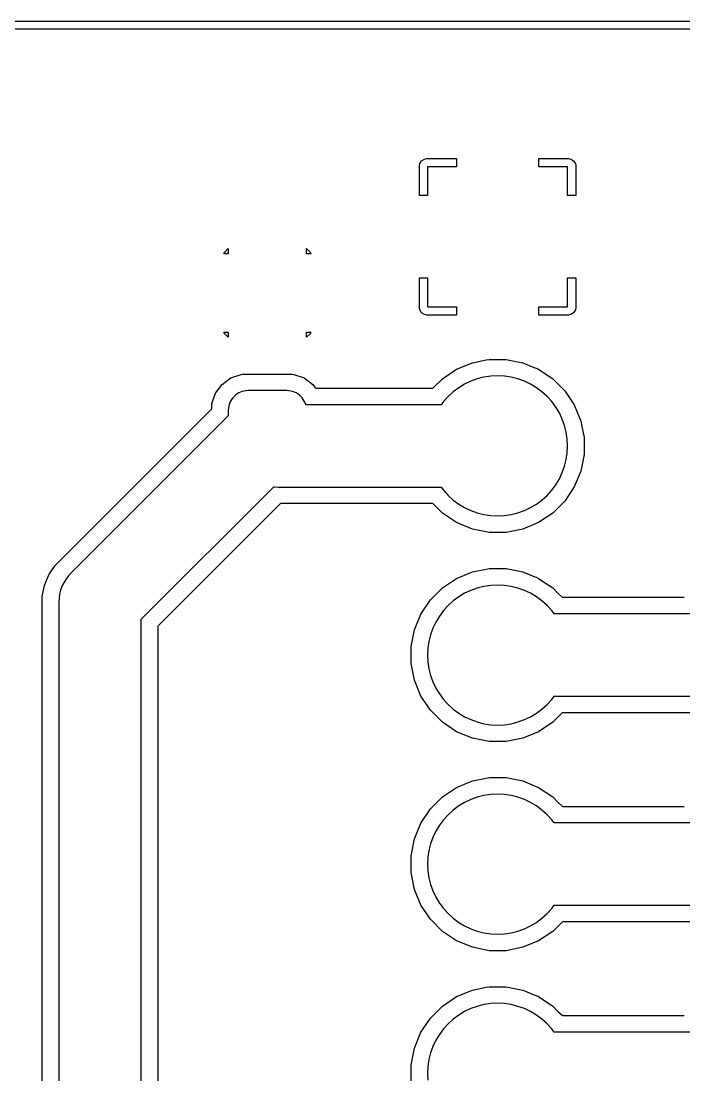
# Model space of a CAD drawing. Header units: metres. Extents: x 44.9 to 117.2, y -105.5 to -49.4.
# Drawn here: x 101.15 to 109.2, y -62.23 to -49.43 of the extents above; entities that cross this region are included whole.
import ezdxf

# ---------------------------------------------------------------- set-up
doc = ezdxf.new("R2010")
doc.units = ezdxf.units.M

msp = doc.modelspace()

# ---------------------------------------------------------------- linework, layer by layer
for points in [[(44.858, -105.51), (44.858, -49.43), (117.242, -49.43), (117.242, -105.51), (44.858, -105.51)], [(117.142, -105.398), (117.142, -49.542), (117.139, -49.533), (117.13, -49.53), (97.04, -49.53)], [(105.984, -51.19), (105.99, -51.161), (105.99, -51.161), (105.99, -51.161), (105.99, -51.161), (105.99, -51.161), (105.99, -51.161), (105.99, -51.161), (105.99, -51.161), (105.99, -51.161), (105.99, -51.161), (105.99, -51.161), (105.99, -51.161), (106.012, -51.128), (106.012, -51.128), (106.012, -51.128), (106.012, -51.128), (106.012, -51.128), (106.012, -51.128), (106.012, -51.128), (106.012, -51.128), (106.012, -51.128), (106.012, -51.128), (106.012, -51.128), (106.012, -51.128), (106.045, -51.106), (106.045, -51.106), (106.045, -51.106), (106.045, -51.106), (106.045, -51.106), (106.045, -51.106), (106.045, -51.106), (106.045, -51.106), (106.045, -51.106), (106.045, -51.106), (106.045, -51.106), (106.045, -51.106), (106.074, -51.1), (106.074, -51.1), (106.074, -51.1), (106.074, -51.1), (106.074, -51.1), (106.074, -51.1), (106.434, -51.1), (106.434, -51.1), (106.434, -51.1), (106.434, -51.1), (106.434, -51.1), (106.434, -51.1), (106.434, -51.1), (106.434, -51.1), (106.434, -51.1), (106.434, -51.1), (106.434, -51.1), (106.434, -51.1), (106.434, -51.1), (106.434, -51.1), (106.434, -51.1), (106.434, -51.1), (106.434, -51.1), (106.434, -51.1), (106.434, -51.1), (106.434, -51.1), (106.434, -51.1), (106.434, -51.1), (106.434, -51.1), (106.434, -51.1), (106.434, -51.1), (106.434, -51.1), (106.434, -51.1), (106.434, -51.1), (106.434, -51.1), (106.434, -51.1), (106.434, -51.1), (106.434, -51.1), (106.434, -51.1), (106.434, -51.1), (106.434, -51.1), (106.434, -51.1), (106.434, -51.2), (106.434, -51.2), (106.434, -51.2), (106.434, -51.2), (106.434, -51.2), (106.434, -51.2), (106.434, -51.2), (106.434, -51.2), (106.434, -51.2), (106.434, -51.2), (106.434, -51.2), (106.434, -51.2), (106.434, -51.2), (106.434, -51.2), (106.434, -51.2), (106.434, -51.2), (106.434, -51.2), (106.434, -51.2), (106.434, -51.2), (106.434, -51.2), (106.434, -51.2), (106.434, -51.2), (106.434, -51.2), (106.434, -51.2), (106.434, -51.2), (106.434, -51.2), (106.434, -51.2), (106.434, -51.2), (106.434, -51.2), (106.434, -51.2), (106.434, -51.2), (106.434, -51.2), (106.434, -51.2), (106.434, -51.2), (106.084, -51.2), (106.084, -51.55), (106.084, -51.55), (106.084, -51.55), (106.084, -51.55), (106.084, -51.55), (106.084, -51.55), (106.084, -51.55), (106.084, -51.55), (106.084, -51.55), (106.084, -51.55), (106.084, -51.55), (106.084, -51.55), (106.084, -51.55), (106.084, -51.55), (106.084, -51.55), (106.084, -51.55), (106.084, -51.55), (106.084, -51.55), (106.084, -51.55), (106.084, -51.55), (106.084, -51.55), (106.084, -51.55), (106.084, -51.55), (106.084, -51.55), (106.084, -51.55), (106.084, -51.55), (106.084, -51.55), (106.084, -51.55), (106.084, -51.55), (106.084, -51.55), (106.084, -51.55), (106.084, -51.55), (106.084, -51.55), (106.084, -51.55), (105.984, -51.55), (105.984, -51.55), (105.984, -51.55), (105.984, -51.55), (105.984, -51.55), (105.984, -51.55), (105.984, -51.55), (105.984, -51.55), (105.984, -51.55), (105.984, -51.55), (105.984, -51.55), (105.984, -51.55), (105.984, -51.55), (105.984, -51.55), (105.984, -51.55), (105.984, -51.55), (105.984, -51.55), (105.984, -51.55), (105.984, -51.55), (105.984, -51.55), (105.984, -51.55), (105.984, -51.55), (105.984, -51.55), (105.984, -51.55), (105.984, -51.55), (105.984, -51.55), (105.984, -51.55), (105.984, -51.55), (105.984, -51.55), (105.984, -51.55), (105.984, -51.55), (105.984, -51.55), (105.984, -51.55), (105.984, -51.55), (105.984, -51.55), (105.984, -51.55), (105.984, -51.19), (105.984, -51.19), (105.984, -51.19), (105.984, -51.19), (105.984, -51.19), (105.984, -51.19)], [(107.784, -51.2), (107.434, -51.2), (107.434, -51.2), (107.434, -51.2), (107.434, -51.2), (107.434, -51.2), (107.434, -51.2), (107.434, -51.2), (107.434, -51.2), (107.434, -51.2), (107.434, -51.2), (107.434, -51.2), (107.434, -51.2), (107.434, -51.2), (107.434, -51.2), (107.434, -51.2), (107.434, -51.2), (107.434, -51.2), (107.434, -51.2), (107.434, -51.2), (107.434, -51.2), (107.434, -51.2), (107.434, -51.2), (107.434, -51.2), (107.434, -51.2), (107.434, -51.2), (107.434, -51.2), (107.434, -51.2), (107.434, -51.2), (107.434, -51.2), (107.434, -51.2), (107.434, -51.2), (107.434, -51.2), (107.434, -51.2), (107.434, -51.2), (107.434, -51.1), (107.434, -51.1), (107.434, -51.1), (107.434, -51.1), (107.434, -51.1), (107.434, -51.1), (107.434, -51.1), (107.434, -51.1), (107.434, -51.1), (107.434, -51.1), (107.434, -51.1), (107.434, -51.1), (107.434, -51.1), (107.434, -51.1), (107.434, -51.1), (107.434, -51.1), (107.434, -51.1), (107.434, -51.1), (107.434, -51.1), (107.434, -51.1), (107.434, -51.1), (107.434, -51.1), (107.434, -51.1), (107.434, -51.1), (107.434, -51.1), (107.434, -51.1), (107.434, -51.1), (107.434, -51.1), (107.434, -51.1), (107.434, -51.1), (107.434, -51.1), (107.434, -51.1), (107.434, -51.1), (107.434, -51.1), (107.434, -51.1), (107.434, -51.1), (107.794, -51.1), (107.794, -51.1), (107.794, -51.1), (107.794, -51.1), (107.794, -51.1), (107.794, -51.1), (107.823, -51.106), (107.823, -51.106), (107.823, -51.106), (107.823, -51.106), (107.823, -51.106), (107.823, -51.106), (107.823, -51.106), (107.823, -51.106), (107.823, -51.106), (107.823, -51.106), (107.823, -51.106), (107.823, -51.106), (107.856, -51.128), (107.856, -51.128), (107.856, -51.128), (107.856, -51.128), (107.856, -51.128), (107.856, -51.128), (107.856, -51.128), (107.856, -51.128), (107.856, -51.128), (107.856, -51.128), (107.856, -51.128), (107.856, -51.128), (107.878, -51.161), (107.878, -51.161), (107.878, -51.161), (107.878, -51.161), (107.878, -51.161), (107.878, -51.161), (107.878, -51.161), (107.878, -51.161), (107.878, -51.161), (107.878, -51.161), (107.878, -51.161), (107.878, -51.161), (107.884, -51.19), (107.884, -51.19), (107.884, -51.19), (107.884, -51.19), (107.884, -51.19), (107.884, -51.19), (107.884, -51.55), (107.884, -51.55), (107.884, -51.55), (107.884, -51.55), (107.884, -51.55), (107.884, -51.55), (107.884, -51.55), (107.884, -51.55), (107.884, -51.55), (107.884, -51.55), (107.884, -51.55), (107.884, -51.55), (107.884, -51.55), (107.884, -51.55), (107.884, -51.55), (107.884, -51.55), (107.884, -51.55), (107.884, -51.55), (107.884, -51.55), (107.884, -51.55), (107.884, -51.55), (107.884, -51.55), (107.884, -51.55), (107.884, -51.55), (107.884, -51.55), (107.884, -51.55), (107.884, -51.55), (107.884, -51.55), (107.884, -51.55), (107.884, -51.55), (107.884, -51.55), (107.884, -51.55), (107.884, -51.55), (107.884, -51.55), (107.884, -51.55), (107.884, -51.55), (107.784, -51.55), (107.784, -51.55), (107.784, -51.55), (107.784, -51.55), (107.784, -51.55), (107.784, -51.55), (107.784, -51.55), (107.784, -51.55), (107.784, -51.55), (107.784, -51.55), (107.784, -51.55), (107.784, -51.55), (107.784, -51.55), (107.784, -51.55), (107.784, -51.55), (107.784, -51.55), (107.784, -51.55), (107.784, -51.55), (107.784, -51.55), (107.784, -51.55), (107.784, -51.55), (107.784, -51.55), (107.784, -51.55), (107.784, -51.55), (107.784, -51.55), (107.784, -51.55), (107.784, -51.55), (107.784, -51.55), (107.784, -51.55), (107.784, -51.55), (107.784, -51.55), (107.784, -51.55), (107.784, -51.55), (107.784, -51.55), (107.784, -51.2)], [(103.612, -52.257), (103.622, -52.235), (103.622, -52.235), (103.622, -52.235), (103.622, -52.235), (103.622, -52.235), (103.622, -52.235), (103.622, -52.235), (103.622, -52.235), (103.622, -52.235), (103.622, -52.235), (103.665, -52.192), (103.665, -52.192), (103.665, -52.192), (103.665, -52.192), (103.665, -52.192), (103.665, -52.192), (103.665, -52.192), (103.665, -52.192), (103.665, -52.192), (103.665, -52.192), (103.665, -52.192), (103.665, -52.192), (103.665, -52.192), (103.665, -52.192), (103.665, -52.192), (103.665, -52.192), (103.665, -52.192), (103.665, -52.192), (103.665, -52.192), (103.665, -52.192), (103.665, -52.192), (103.665, -52.192), (103.665, -52.192), (103.665, -52.192), (103.665, -52.192), (103.665, -52.192), (103.665, -52.192), (103.665, -52.192), (103.665, -52.192), (103.665, -52.192), (103.665, -52.192), (103.665, -52.192), (103.665, -52.192), (103.665, -52.192), (103.665, -52.192), (103.665, -52.192), (103.665, -52.192), (103.665, -52.192), (103.665, -52.192), (103.665, -52.192), (103.665, -52.192), (103.665, -52.192), (103.665, -52.192), (103.665, -52.192), (103.665, -52.192), (103.665, -52.192), (103.665, -52.192), (103.665, -52.192), (103.665, -52.192), (103.665, -52.192), (103.665, -52.257), (103.665, -52.257), (103.665, -52.257), (103.665, -52.257), (103.665, -52.257), (103.665, -52.257), (103.665, -52.257), (103.665, -52.257), (103.665, -52.257), (103.665, -52.257), (103.665, -52.257), (103.665, -52.257), (103.665, -52.257), (103.665, -52.257), (103.665, -52.257), (103.665, -52.257), (103.665, -52.257), (103.665, -52.257), (103.665, -52.257), (103.665, -52.257), (103.665, -52.257), (103.665, -52.257), (103.665, -52.257), (103.665, -52.257), (103.665, -52.257), (103.665, -52.257), (103.665, -52.257), (103.665, -52.257), (103.665, -52.257), (103.665, -52.257), (103.665, -52.257), (103.665, -52.257), (103.665, -52.257), (103.665, -52.257), (103.665, -52.257), (103.665, -52.257), (103.612, -52.257), (103.612, -52.257), (103.612, -52.257), (103.612, -52.257), (103.612, -52.257), (103.612, -52.257), (103.612, -52.257), (103.612, -52.257), (103.612, -52.257), (103.612, -52.257), (103.612, -52.257), (103.612, -52.257), (103.612, -52.257), (103.612, -52.257), (103.612, -52.257), (103.612, -52.257), (103.612, -52.257), (103.612, -52.257), (103.612, -52.257), (103.612, -52.257), (103.612, -52.257), (103.612, -52.257), (103.612, -52.257), (103.612, -52.257), (103.612, -52.257), (103.612, -52.257), (103.612, -52.257), (103.612, -52.257), (103.612, -52.257), (103.612, -52.257), (103.612, -52.257), (103.612, -52.257), (103.612, -52.257), (103.612, -52.257), (103.612, -52.257), (103.612, -52.257), (103.612, -52.257), (103.612, -52.257), (103.612, -52.257), (103.612, -52.257), (103.612, -52.257), (103.612, -52.257)], [(104.615, -52.257), (104.615, -52.192), (104.615, -52.192), (104.615, -52.192), (104.615, -52.192), (104.615, -52.192), (104.615, -52.192), (104.615, -52.192), (104.615, -52.192), (104.615, -52.192), (104.615, -52.192), (104.615, -52.192), (104.615, -52.192), (104.615, -52.192), (104.615, -52.192), (104.615, -52.192), (104.615, -52.192), (104.615, -52.192), (104.615, -52.192), (104.615, -52.192), (104.615, -52.192), (104.615, -52.192), (104.615, -52.192), (104.615, -52.192), (104.615, -52.192), (104.615, -52.192), (104.615, -52.192), (104.615, -52.192), (104.615, -52.192), (104.615, -52.192), (104.615, -52.192), (104.615, -52.192), (104.615, -52.192), (104.615, -52.192), (104.615, -52.192), (104.615, -52.192), (104.615, -52.192), (104.615, -52.192), (104.615, -52.192), (104.615, -52.192), (104.615, -52.192), (104.615, -52.192), (104.615, -52.192), (104.615, -52.192), (104.615, -52.192), (104.615, -52.192), (104.615, -52.192), (104.615, -52.192), (104.615, -52.192), (104.615, -52.192), (104.615, -52.192), (104.658, -52.235), (104.658, -52.235), (104.658, -52.235), (104.658, -52.235), (104.658, -52.235), (104.658, -52.235), (104.658, -52.235), (104.658, -52.235), (104.658, -52.235), (104.658, -52.235), (104.668, -52.257), (104.668, -52.257), (104.668, -52.257), (104.668, -52.257), (104.668, -52.257), (104.668, -52.257), (104.668, -52.257), (104.668, -52.257), (104.668, -52.257), (104.668, -52.257), (104.668, -52.257), (104.668, -52.257), (104.668, -52.257), (104.668, -52.257), (104.668, -52.257), (104.668, -52.257), (104.668, -52.257), (104.668, -52.257), (104.668, -52.257), (104.668, -52.257), (104.668, -52.257), (104.668, -52.257), (104.668, -52.257), (104.668, -52.257), (104.668, -52.257), (104.668, -52.257), (104.668, -52.257), (104.668, -52.257), (104.668, -52.257), (104.668, -52.257), (104.668, -52.257), (104.668, -52.257), (104.668, -52.257), (104.668, -52.257), (104.668, -52.257), (104.668, -52.257), (104.668, -52.257), (104.668, -52.257), (104.668, -52.257), (104.668, -52.257), (104.668, -52.257), (104.668, -52.257), (104.615, -52.257), (104.615, -52.257), (104.615, -52.257), (104.615, -52.257), (104.615, -52.257), (104.615, -52.257), (104.615, -52.257), (104.615, -52.257), (104.615, -52.257), (104.615, -52.257), (104.615, -52.257), (104.615, -52.257), (104.615, -52.257), (104.615, -52.257), (104.615, -52.257), (104.615, -52.257), (104.615, -52.257), (104.615, -52.257), (104.615, -52.257), (104.615, -52.257), (104.615, -52.257), (104.615, -52.257), (104.615, -52.257), (104.615, -52.257), (104.615, -52.257), (104.615, -52.257), (104.615, -52.257), (104.615, -52.257), (104.615, -52.257), (104.615, -52.257), (104.615, -52.257), (104.615, -52.257), (104.615, -52.257), (104.615, -52.257), (104.615, -52.257), (104.615, -52.257)], [(106.084, -52.9), (106.434, -52.9), (106.434, -52.9), (106.434, -52.9), (106.434, -52.9), (106.434, -52.9), (106.434, -52.9), (106.434, -52.9), (106.434, -52.9), (106.434, -52.9), (106.434, -52.9), (106.434, -52.9), (106.434, -52.9), (106.434, -52.9), (106.434, -52.9), (106.434, -52.9), (106.434, -52.9), (106.434, -52.9), (106.434, -52.9), (106.434, -52.9), (106.434, -52.9), (106.434, -52.9), (106.434, -52.9), (106.434, -52.9), (106.434, -52.9), (106.434, -52.9), (106.434, -52.9), (106.434, -52.9), (106.434, -52.9), (106.434, -52.9), (106.434, -52.9), (106.434, -52.9), (106.434, -52.9), (106.434, -52.9), (106.434, -52.9), (106.434, -53), (106.434, -53), (106.434, -53), (106.434, -53), (106.434, -53), (106.434, -53), (106.434, -53), (106.434, -53), (106.434, -53), (106.434, -53), (106.434, -53), (106.434, -53), (106.434, -53), (106.434, -53), (106.434, -53), (106.434, -53), (106.434, -53), (106.434, -53), (106.434, -53), (106.434, -53), (106.434, -53), (106.434, -53), (106.434, -53), (106.434, -53), (106.434, -53), (106.434, -53), (106.434, -53), (106.434, -53), (106.434, -53), (106.434, -53), (106.434, -53), (106.434, -53), (106.434, -53), (106.434, -53), (106.434, -53), (106.434, -53), (106.074, -53), (106.074, -53), (106.074, -53), (106.074, -53), (106.074, -53), (106.074, -53), (106.045, -52.994), (106.045, -52.994), (106.045, -52.994), (106.045, -52.994), (106.045, -52.994), (106.045, -52.994), (106.045, -52.994), (106.045, -52.994), (106.045, -52.994), (106.045, -52.994), (106.045, -52.994), (106.045, -52.994), (106.012, -52.972), (106.012, -52.972), (106.012, -52.972), (106.012, -52.972), (106.012, -52.972), (106.012, -52.972), (106.012, -52.972), (106.012, -52.972), (106.012, -52.972), (106.012, -52.972), (106.012, -52.972), (106.012, -52.972), (105.99, -52.939), (105.99, -52.939), (105.99, -52.939), (105.99, -52.939), (105.99, -52.939), (105.99, -52.939), (105.99, -52.939), (105.99, -52.939), (105.99, -52.939), (105.99, -52.939), (105.99, -52.939), (105.99, -52.939), (105.984, -52.91), (105.984, -52.91), (105.984, -52.91), (105.984, -52.91), (105.984, -52.91), (105.984, -52.91), (105.984, -52.55), (105.984, -52.55), (105.984, -52.55), (105.984, -52.55), (105.984, -52.55), (105.984, -52.55), (105.984, -52.55), (105.984, -52.55), (105.984, -52.55), (105.984, -52.55), (105.984, -52.55), (105.984, -52.55), (105.984, -52.55), (105.984, -52.55), (105.984, -52.55), (105.984, -52.55), (105.984, -52.55), (105.984, -52.55), (105.984, -52.55), (105.984, -52.55), (105.984, -52.55), (105.984, -52.55), (105.984, -52.55), (105.984, -52.55), (105.984, -52.55), (105.984, -52.55), (105.984, -52.55), (105.984, -52.55), (105.984, -52.55), (105.984, -52.55), (105.984, -52.55), (105.984, -52.55), (105.984, -52.55), (105.984, -52.55), (105.984, -52.55), (105.984, -52.55), (106.084, -52.55), (106.084, -52.55), (106.084, -52.55), (106.084, -52.55), (106.084, -52.55), (106.084, -52.55), (106.084, -52.55), (106.084, -52.55), (106.084, -52.55), (106.084, -52.55), (106.084, -52.55), (106.084, -52.55), (106.084, -52.55), (106.084, -52.55), (106.084, -52.55), (106.084, -52.55), (106.084, -52.55), (106.084, -52.55), (106.084, -52.55), (106.084, -52.55), (106.084, -52.55), (106.084, -52.55), (106.084, -52.55), (106.084, -52.55), (106.084, -52.55), (106.084, -52.55), (106.084, -52.55), (106.084, -52.55), (106.084, -52.55), (106.084, -52.55), (106.084, -52.55), (106.084, -52.55), (106.084, -52.55), (106.084, -52.55), (106.084, -52.9)], [(107.434, -52.9), (107.784, -52.9), (107.784, -52.55), (107.784, -52.55), (107.784, -52.55), (107.784, -52.55), (107.784, -52.55), (107.784, -52.55), (107.784, -52.55), (107.784, -52.55), (107.784, -52.55), (107.784, -52.55), (107.784, -52.55), (107.784, -52.55), (107.784, -52.55), (107.784, -52.55), (107.784, -52.55), (107.784, -52.55), (107.784, -52.55), (107.784, -52.55), (107.784, -52.55), (107.784, -52.55), (107.784, -52.55), (107.784, -52.55), (107.784, -52.55), (107.784, -52.55), (107.784, -52.55), (107.784, -52.55), (107.784, -52.55), (107.784, -52.55), (107.784, -52.55), (107.784, -52.55), (107.784, -52.55), (107.784, -52.55), (107.784, -52.55), (107.784, -52.55), (107.884, -52.55), (107.884, -52.55), (107.884, -52.55), (107.884, -52.55), (107.884, -52.55), (107.884, -52.55), (107.884, -52.55), (107.884, -52.55), (107.884, -52.55), (107.884, -52.55), (107.884, -52.55), (107.884, -52.55), (107.884, -52.55), (107.884, -52.55), (107.884, -52.55), (107.884, -52.55), (107.884, -52.55), (107.884, -52.55), (107.884, -52.55), (107.884, -52.55), (107.884, -52.55), (107.884, -52.55), (107.884, -52.55), (107.884, -52.55), (107.884, -52.55), (107.884, -52.55), (107.884, -52.55), (107.884, -52.55), (107.884, -52.55), (107.884, -52.55), (107.884, -52.55), (107.884, -52.55), (107.884, -52.55), (107.884, -52.55), (107.884, -52.55), (107.884, -52.55), (107.884, -52.91), (107.884, -52.91), (107.884, -52.91), (107.884, -52.91), (107.884, -52.91), (107.884, -52.91), (107.878, -52.939), (107.878, -52.939), (107.878, -52.939), (107.878, -52.939), (107.878, -52.939), (107.878, -52.939), (107.878, -52.939), (107.878, -52.939), (107.878, -52.939), (107.878, -52.939), (107.878, -52.939), (107.878, -52.939), (107.856, -52.972), (107.856, -52.972), (107.856, -52.972), (107.856, -52.972), (107.856, -52.972), (107.856, -52.972), (107.856, -52.972), (107.856, -52.972), (107.856, -52.972), (107.856, -52.972), (107.856, -52.972), (107.856, -52.972), (107.823, -52.994), (107.823, -52.994), (107.823, -52.994), (107.823, -52.994), (107.823, -52.994), (107.823, -52.994), (107.823, -52.994), (107.823, -52.994), (107.823, -52.994), (107.823, -52.994), (107.823, -52.994), (107.823, -52.994), (107.794, -53), (107.794, -53), (107.794, -53), (107.794, -53), (107.794, -53), (107.794, -53), (107.434, -53), (107.434, -53), (107.434, -53), (107.434, -53), (107.434, -53), (107.434, -53), (107.434, -53), (107.434, -53), (107.434, -53), (107.434, -53), (107.434, -53), (107.434, -53), (107.434, -53), (107.434, -53), (107.434, -53), (107.434, -53), (107.434, -53), (107.434, -53), (107.434, -53), (107.434, -53), (107.434, -53), (107.434, -53), (107.434, -53), (107.434, -53), (107.434, -53), (107.434, -53), (107.434, -53), (107.434, -53), (107.434, -53), (107.434, -53), (107.434, -53), (107.434, -53), (107.434, -53), (107.434, -53), (107.434, -53), (107.434, -53), (107.434, -52.9), (107.434, -52.9), (107.434, -52.9), (107.434, -52.9), (107.434, -52.9), (107.434, -52.9), (107.434, -52.9), (107.434, -52.9), (107.434, -52.9), (107.434, -52.9), (107.434, -52.9), (107.434, -52.9), (107.434, -52.9), (107.434, -52.9), (107.434, -52.9), (107.434, -52.9), (107.434, -52.9), (107.434, -52.9), (107.434, -52.9), (107.434, -52.9), (107.434, -52.9), (107.434, -52.9), (107.434, -52.9), (107.434, -52.9), (107.434, -52.9), (107.434, -52.9), (107.434, -52.9), (107.434, -52.9), (107.434, -52.9), (107.434, -52.9), (107.434, -52.9), (107.434, -52.9), (107.434, -52.9), (107.434, -52.9)], [(103.612, -53.207), (103.665, -53.207), (103.665, -53.207), (103.665, -53.207), (103.665, -53.207), (103.665, -53.207), (103.665, -53.207), (103.665, -53.207), (103.665, -53.207), (103.665, -53.207), (103.665, -53.207), (103.665, -53.207), (103.665, -53.207), (103.665, -53.207), (103.665, -53.207), (103.665, -53.207), (103.665, -53.207), (103.665, -53.207), (103.665, -53.207), (103.665, -53.207), (103.665, -53.207), (103.665, -53.207), (103.665, -53.207), (103.665, -53.207), (103.665, -53.207), (103.665, -53.207), (103.665, -53.207), (103.665, -53.207), (103.665, -53.207), (103.665, -53.207), (103.665, -53.207), (103.665, -53.207), (103.665, -53.207), (103.665, -53.207), (103.665, -53.207), (103.665, -53.207), (103.665, -53.207), (103.665, -53.271), (103.665, -53.271), (103.665, -53.271), (103.665, -53.271), (103.665, -53.271), (103.665, -53.271), (103.665, -53.271), (103.665, -53.271), (103.665, -53.271), (103.665, -53.271), (103.665, -53.271), (103.665, -53.271), (103.665, -53.271), (103.665, -53.271), (103.665, -53.271), (103.665, -53.271), (103.665, -53.271), (103.665, -53.271), (103.665, -53.271), (103.665, -53.271), (103.665, -53.271), (103.665, -53.271), (103.665, -53.271), (103.665, -53.271), (103.665, -53.271), (103.665, -53.271), (103.665, -53.271), (103.665, -53.271), (103.665, -53.271), (103.665, -53.271), (103.665, -53.271), (103.665, -53.271), (103.665, -53.271), (103.665, -53.271), (103.665, -53.271), (103.665, -53.271), (103.665, -53.271), (103.665, -53.271), (103.665, -53.271), (103.665, -53.271), (103.665, -53.271), (103.665, -53.271), (103.665, -53.271), (103.665, -53.271), (103.665, -53.271), (103.665, -53.271), (103.665, -53.271), (103.665, -53.271), (103.665, -53.271), (103.665, -53.271), (103.622, -53.228), (103.622, -53.228), (103.622, -53.228), (103.622, -53.228), (103.622, -53.228), (103.622, -53.228), (103.622, -53.228), (103.622, -53.228), (103.622, -53.228), (103.622, -53.228), (103.612, -53.207), (103.612, -53.207), (103.612, -53.207), (103.612, -53.207), (103.612, -53.207), (103.612, -53.207), (103.612, -53.207), (103.612, -53.207), (103.612, -53.207), (103.612, -53.207), (103.612, -53.207), (103.612, -53.207), (103.612, -53.207), (103.612, -53.207), (103.612, -53.207), (103.612, -53.207), (103.612, -53.207), (103.612, -53.207), (103.612, -53.207), (103.612, -53.207), (103.612, -53.207), (103.612, -53.207), (103.612, -53.207), (103.612, -53.207), (103.612, -53.207), (103.612, -53.207), (103.612, -53.207), (103.612, -53.207), (103.612, -53.207), (103.612, -53.207), (103.612, -53.207), (103.612, -53.207), (103.612, -53.207), (103.612, -53.207), (103.612, -53.207), (103.612, -53.207), (103.612, -53.207), (103.612, -53.207), (103.612, -53.207), (103.612, -53.207), (103.612, -53.207), (103.612, -53.207)], [(104.615, -53.207), (104.615, -53.207), (104.615, -53.207), (104.615, -53.207), (104.615, -53.207), (104.615, -53.207), (104.615, -53.207), (104.615, -53.207), (104.615, -53.207), (104.615, -53.207), (104.615, -53.207), (104.615, -53.207), (104.615, -53.207), (104.615, -53.207), (104.615, -53.207), (104.615, -53.207), (104.615, -53.207), (104.615, -53.207), (104.615, -53.207), (104.668, -53.207), (104.668, -53.207), (104.668, -53.207), (104.668, -53.207), (104.668, -53.207), (104.668, -53.207), (104.668, -53.207), (104.668, -53.207), (104.668, -53.207), (104.668, -53.207), (104.668, -53.207), (104.668, -53.207), (104.668, -53.207), (104.668, -53.207), (104.668, -53.207), (104.668, -53.207), (104.668, -53.207), (104.668, -53.207), (104.668, -53.207), (104.668, -53.207), (104.668, -53.207), (104.668, -53.207), (104.668, -53.207), (104.668, -53.207), (104.668, -53.207), (104.668, -53.207), (104.668, -53.207), (104.668, -53.207), (104.668, -53.207), (104.668, -53.207), (104.668, -53.207), (104.668, -53.207), (104.668, -53.207), (104.668, -53.207), (104.668, -53.207), (104.668, -53.207), (104.668, -53.207), (104.668, -53.207), (104.668, -53.207), (104.668, -53.207), (104.668, -53.207), (104.668, -53.207), (104.658, -53.228), (104.658, -53.228), (104.658, -53.228), (104.658, -53.228), (104.658, -53.228), (104.658, -53.228), (104.658, -53.228), (104.658, -53.228), (104.658, -53.228), (104.658, -53.228), (104.615, -53.271), (104.615, -53.271), (104.615, -53.271), (104.615, -53.271), (104.615, -53.271), (104.615, -53.271), (104.615, -53.271), (104.615, -53.271), (104.615, -53.271), (104.615, -53.271), (104.615, -53.271), (104.615, -53.271), (104.615, -53.271), (104.615, -53.271), (104.615, -53.271), (104.615, -53.271), (104.615, -53.271), (104.615, -53.271), (104.615, -53.271), (104.615, -53.271), (104.615, -53.271), (104.615, -53.271), (104.615, -53.271), (104.615, -53.271), (104.615, -53.271), (104.615, -53.271), (104.615, -53.271), (104.615, -53.271), (104.615, -53.271), (104.615, -53.271), (104.615, -53.271), (104.615, -53.271), (104.615, -53.271), (104.615, -53.271), (104.615, -53.271), (104.615, -53.271), (104.615, -53.271), (104.615, -53.271), (104.615, -53.271), (104.615, -53.271), (104.615, -53.271), (104.615, -53.271), (104.615, -53.271), (104.615, -53.271), (104.615, -53.271), (104.615, -53.271), (104.615, -53.271), (104.615, -53.271), (104.615, -53.271), (104.615, -53.271), (104.615, -53.207), (104.615, -53.207), (104.615, -53.207), (104.615, -53.207), (104.615, -53.207), (104.615, -53.207), (104.615, -53.207), (104.615, -53.207), (104.615, -53.207), (104.615, -53.207), (104.615, -53.207), (104.615, -53.207), (104.615, -53.207), (104.615, -53.207), (104.615, -53.207), (104.615, -53.207), (104.615, -53.207), (104.615, -53.207)], [(101.407, -56.42), (101.434, -56.284), (101.434, -56.284), (101.434, -56.284), (101.434, -56.284), (101.434, -56.284), (101.434, -56.284), (101.434, -56.284), (101.434, -56.284), (101.434, -56.284), (101.434, -56.284), (101.434, -56.284), (101.487, -56.157), (101.487, -56.157), (101.487, -56.157), (101.487, -56.157), (101.487, -56.157), (101.487, -56.157), (101.512, -56.12), (101.564, -56.042), (101.564, -56.042), (101.564, -56.042), (101.564, -56.042), (101.564, -56.042), (101.564, -56.042), (103.461, -54.145), (103.464, -54.137), (103.464, -54.104), (103.464, -54.104), (103.464, -54.104), (103.464, -54.104), (103.466, -54.09), (103.467, -54.074), (103.467, -54.074), (103.467, -54.074), (103.467, -54.074), (103.467, -54.074), (103.467, -54.074), (103.511, -53.95), (103.511, -53.95), (103.511, -53.95), (103.511, -53.95), (103.511, -53.95), (103.511, -53.95), (103.511, -53.95), (103.511, -53.95), (103.589, -53.843), (103.589, -53.843), (103.589, -53.843), (103.589, -53.843), (103.589, -53.843), (103.589, -53.843), (103.589, -53.843), (103.589, -53.843), (103.696, -53.765), (103.696, -53.765), (103.696, -53.765), (103.696, -53.765), (103.696, -53.765), (103.696, -53.765), (103.696, -53.765), (103.696, -53.765), (103.82, -53.721), (103.82, -53.721), (103.82, -53.721), (103.82, -53.721), (103.82, -53.721), (103.82, -53.721), (103.82, -53.721), (103.82, -53.721), (103.82, -53.721), (103.82, -53.721), (103.82, -53.721), (103.82, -53.721), (103.82, -53.721), (103.82, -53.721), (103.82, -53.721), (103.82, -53.721), (103.82, -53.721), (103.82, -53.721), (103.82, -53.721), (103.82, -53.721), (103.836, -53.72), (103.85, -53.718), (103.85, -53.718), (103.85, -53.718), (103.85, -53.718), (104.43, -53.718), (104.43, -53.718), (104.43, -53.718), (104.43, -53.718), (104.442, -53.72), (104.46, -53.721), (104.46, -53.721), (104.46, -53.721), (104.46, -53.721), (104.46, -53.721), (104.46, -53.721), (104.584, -53.765), (104.584, -53.765), (104.584, -53.765), (104.584, -53.765), (104.584, -53.765), (104.584, -53.765), (104.584, -53.765), (104.584, -53.765), (104.691, -53.843), (104.691, -53.843), (104.691, -53.843), (104.691, -53.843), (104.691, -53.843), (104.691, -53.843), (104.691, -53.843), (104.691, -53.843), (104.712, -53.872), (104.721, -53.885), (104.721, -53.885), (104.722, -53.886), (104.731, -53.889), (106.144, -53.889), (106.152, -53.886), (106.264, -53.774), (106.264, -53.774), (106.264, -53.774), (106.264, -53.774), (106.264, -53.774), (106.264, -53.774), (106.436, -53.659), (106.436, -53.659), (106.436, -53.659), (106.436, -53.659), (106.436, -53.659), (106.436, -53.659), (106.628, -53.58), (106.628, -53.58), (106.628, -53.58), (106.628, -53.58), (106.628, -53.58), (106.628, -53.58), (106.628, -53.58), (106.628, -53.58), (106.797, -53.546), (106.831, -53.539), (106.831, -53.539), (106.831, -53.539), (106.831, -53.539), (106.831, -53.539), (106.831, -53.539), (107.037, -53.539), (107.037, -53.539), (107.037, -53.539), (107.037, -53.539), (107.037, -53.539), (107.037, -53.539), (107.078, -53.547), (107.24, -53.58), (107.24, -53.58), (107.24, -53.58), (107.24, -53.58), (107.24, -53.58), (107.24, -53.58), (107.24, -53.58), (107.24, -53.58), (107.388, -53.641), (107.401, -53.646), (107.432, -53.659), (107.432, -53.659), (107.432, -53.659), (107.432, -53.659), (107.432, -53.659), (107.432, -53.659), (107.604, -53.774), (107.604, -53.774), (107.604, -53.774), (107.604, -53.774), (107.604, -53.774), (107.604, -53.774), (107.604, -53.774), (107.604, -53.774), (107.75, -53.92), (107.75, -53.92), (107.75, -53.92), (107.75, -53.92), (107.75, -53.92), (107.75, -53.92), (107.865, -54.092), (107.865, -54.092), (107.865, -54.092), (107.865, -54.092), (107.865, -54.092), (107.865, -54.092), (107.938, -54.268), (107.944, -54.284), (107.944, -54.284), (107.944, -54.284), (107.944, -54.284), (107.944, -54.284), (107.944, -54.284), (107.944, -54.284), (107.944, -54.284), (107.954, -54.335), (107.985, -54.487), (107.985, -54.487), (107.985, -54.487), (107.985, -54.487), (107.985, -54.487), (107.985, -54.487), (107.985, -54.693), (107.985, -54.693), (107.985, -54.693), (107.985, -54.693), (107.985, -54.693), (107.985, -54.693), (107.944, -54.896), (107.944, -54.896), (107.944, -54.896), (107.944, -54.896), (107.944, -54.896), (107.944, -54.896), (107.865, -55.088), (107.865, -55.088), (107.865, -55.088), (107.865, -55.088), (107.865, -55.088), (107.865, -55.088), (107.75, -55.26), (107.75, -55.26), (107.75, -55.26), (107.75, -55.26), (107.75, -55.26), (107.75, -55.26), (107.604, -55.406), (107.604, -55.406), (107.604, -55.406), (107.604, -55.406), (107.604, -55.406), (107.604, -55.406), (107.432, -55.521), (107.432, -55.521), (107.432, -55.521), (107.432, -55.521), (107.432, -55.521), (107.432, -55.521), (107.24, -55.6), (107.24, -55.6), (107.24, -55.6), (107.24, -55.6), (107.24, -55.6), (107.24, -55.6), (107.037, -55.641), (107.037, -55.641), (107.037, -55.641), (107.037, -55.641), (107.037, -55.641), (107.037, -55.641), (106.831, -55.641), (106.831, -55.641), (106.831, -55.641), (106.831, -55.641), (106.831, -55.641), (106.831, -55.641), (106.628, -55.6), (106.628, -55.6), (106.628, -55.6), (106.628, -55.6), (106.628, -55.6), (106.628, -55.6), (106.436, -55.521), (106.436, -55.521), (106.436, -55.521), (106.436, -55.521), (106.436, -55.521), (106.436, -55.521), (106.264, -55.406), (106.264, -55.406), (106.264, -55.406), (106.264, -55.406), (106.264, -55.406), (106.264, -55.406), (106.152, -55.294), (106.144, -55.291), (104.301, -55.291), (104.293, -55.294), (102.812, -56.775), (102.809, -56.783), (102.809, -87.081)], [(102.608, -87.169), (102.608, -56.696), (102.608, -56.696), (102.608, -56.696), (102.608, -56.696), (102.608, -56.696), (102.608, -56.696), (102.608, -56.696), (102.608, -56.696), (102.608, -56.696), (102.608, -56.696), (102.608, -56.696), (102.608, -56.696), (102.608, -56.696), (102.608, -56.696), (102.608, -56.696), (102.608, -56.696), (102.608, -56.696), (102.608, -56.696), (104.217, -55.087), (104.217, -55.087), (104.217, -55.087), (104.217, -55.087), (104.217, -55.087), (104.217, -55.087), (104.217, -55.087), (104.217, -55.087), (104.217, -55.087), (104.217, -55.087), (104.217, -55.087), (104.217, -55.087), (104.217, -55.087), (104.217, -55.087), (104.217, -55.087), (104.217, -55.087), (104.217, -55.087), (104.217, -55.087), (104.217, -55.087), (104.217, -55.087), (104.224, -55.088), (104.274, -55.09), (106.248, -55.09), (106.248, -55.09), (106.248, -55.09), (106.248, -55.09), (106.248, -55.09), (106.248, -55.09), (106.248, -55.09), (106.248, -55.09), (106.248, -55.09), (106.248, -55.09), (106.248, -55.09), (106.248, -55.09), (106.248, -55.09), (106.248, -55.09), (106.248, -55.09), (106.248, -55.09), (106.248, -55.09), (106.248, -55.09), (106.248, -55.09), (106.248, -55.09), (106.248, -55.09), (106.248, -55.09), (106.277, -55.129), (106.333, -55.191), (106.395, -55.247), (106.462, -55.297), (106.533, -55.34), (106.609, -55.375), (106.687, -55.403), (106.687, -55.403), (106.768, -55.424), (106.851, -55.436), (106.934, -55.44), (107.017, -55.436), (107.1, -55.424), (107.181, -55.403), (107.259, -55.375), (107.335, -55.34), (107.406, -55.297), (107.473, -55.247), (107.535, -55.191), (107.591, -55.129), (107.641, -55.062), (107.684, -54.991), (107.719, -54.915), (107.747, -54.837), (107.747, -54.837), (107.768, -54.756), (107.78, -54.673), (107.784, -54.59), (107.78, -54.507), (107.768, -54.424), (107.747, -54.343), (107.719, -54.265), (107.684, -54.189), (107.641, -54.118), (107.591, -54.051), (107.535, -53.989), (107.473, -53.933), (107.406, -53.883), (107.335, -53.84), (107.259, -53.805), (107.181, -53.777), (107.181, -53.777), (107.1, -53.756), (107.017, -53.744), (106.934, -53.74), (106.851, -53.744), (106.768, -53.756), (106.687, -53.777), (106.609, -53.805), (106.533, -53.84), (106.462, -53.883), (106.395, -53.933), (106.333, -53.989), (106.277, -54.051), (106.248, -54.09), (106.248, -54.09), (106.248, -54.09), (106.248, -54.09), (106.248, -54.09), (106.248, -54.09), (106.248, -54.09), (106.248, -54.09), (106.248, -54.09), (106.248, -54.09), (106.248, -54.09), (106.248, -54.09), (106.248, -54.09), (106.248, -54.09), (106.248, -54.09), (106.248, -54.09), (106.248, -54.09), (106.248, -54.09), (106.248, -54.09), (106.248, -54.09), (106.248, -54.09), (106.248, -54.09), (104.605, -54.09), (104.605, -54.09), (104.605, -54.09), (104.605, -54.09), (104.605, -54.09), (104.605, -54.09), (104.605, -54.09), (104.605, -54.09), (104.605, -54.09), (104.605, -54.09), (104.605, -54.09), (104.605, -54.09), (104.605, -54.09), (104.605, -54.09), (104.605, -54.09), (104.605, -54.09), (104.605, -54.09), (104.605, -54.09), (104.605, -54.09), (104.605, -54.09), (104.605, -54.09), (104.605, -54.09), (104.605, -54.09), (104.605, -54.09), (104.605, -54.09), (104.605, -54.09), (104.605, -54.09), (104.605, -54.09), (104.605, -54.09), (104.605, -54.09), (104.605, -54.088), (104.597, -54.066), (104.587, -54.045), (104.575, -54.025), (104.561, -54.006), (104.545, -53.989), (104.528, -53.973), (104.509, -53.959), (104.489, -53.947), (104.468, -53.937), (104.446, -53.929), (104.446, -53.929), (104.424, -53.924), (104.401, -53.92), (104.377, -53.919), (103.903, -53.919), (103.879, -53.92), (103.856, -53.924), (103.834, -53.929), (103.812, -53.937), (103.791, -53.947), (103.771, -53.959), (103.752, -53.973), (103.735, -53.989), (103.719, -54.006), (103.705, -54.025), (103.693, -54.045), (103.683, -54.066), (103.675, -54.088), (103.675, -54.088), (103.67, -54.11), (103.666, -54.133), (103.665, -54.157), (103.665, -54.224), (103.665, -54.224), (103.665, -54.224), (103.665, -54.224), (103.665, -54.224), (103.665, -54.224), (103.665, -54.224), (103.665, -54.224), (103.665, -54.224), (103.665, -54.224), (103.665, -54.224), (103.665, -54.224), (103.665, -54.224), (103.665, -54.224), (103.665, -54.224), (103.665, -54.224), (103.665, -54.224), (103.665, -54.224), (101.754, -56.135), (101.721, -56.171), (101.692, -56.211), (101.667, -56.253), (101.646, -56.297), (101.629, -56.343), (101.629, -56.343), (101.617, -56.391), (101.61, -56.439), (101.608, -56.489), (101.608, -87.376)], [(105.883, -57.027), (105.924, -56.824), (105.924, -56.824), (105.924, -56.824), (105.924, -56.824), (105.924, -56.824), (105.924, -56.824), (105.924, -56.824), (105.924, -56.824), (106.003, -56.632), (106.003, -56.632), (106.003, -56.632), (106.003, -56.632), (106.003, -56.632), (106.003, -56.632), (106.118, -56.46), (106.118, -56.46), (106.118, -56.46), (106.118, -56.46), (106.118, -56.46), (106.118, -56.46), (106.264, -56.314), (106.264, -56.314), (106.264, -56.314), (106.264, -56.314), (106.264, -56.314), (106.264, -56.314), (106.436, -56.199), (106.436, -56.199), (106.436, -56.199), (106.436, -56.199), (106.436, -56.199), (106.436, -56.199), (106.628, -56.12), (106.628, -56.12), (106.628, -56.12), (106.628, -56.12), (106.628, -56.12), (106.628, -56.12), (106.628, -56.12), (106.628, -56.12), (106.797, -56.086), (106.831, -56.079), (106.831, -56.079), (106.831, -56.079), (106.831, -56.079), (106.831, -56.079), (106.831, -56.079), (107.037, -56.079), (107.037, -56.079), (107.037, -56.079), (107.037, -56.079), (107.037, -56.079), (107.037, -56.079), (107.078, -56.087), (107.24, -56.12), (107.24, -56.12), (107.24, -56.12), (107.24, -56.12), (107.24, -56.12), (107.24, -56.12), (107.24, -56.12), (107.24, -56.12), (107.388, -56.181), (107.401, -56.186), (107.432, -56.199), (107.432, -56.199), (107.432, -56.199), (107.432, -56.199), (107.432, -56.199), (107.432, -56.199), (107.559, -56.284), (107.604, -56.314), (107.604, -56.314), (107.604, -56.314), (107.604, -56.314), (107.604, -56.314), (107.604, -56.314), (107.667, -56.378), (107.716, -56.426), (107.724, -56.429), (109.199, -56.429)], [(109.287, -56.63), (107.62, -56.63), (107.62, -56.63), (107.62, -56.63), (107.62, -56.63), (107.62, -56.63), (107.62, -56.63), (107.62, -56.63), (107.62, -56.63), (107.62, -56.63), (107.62, -56.63), (107.62, -56.63), (107.62, -56.63), (107.62, -56.63), (107.62, -56.63), (107.62, -56.63), (107.62, -56.63), (107.62, -56.63), (107.62, -56.63), (107.62, -56.63), (107.62, -56.63), (107.62, -56.63), (107.62, -56.63), (107.591, -56.591), (107.535, -56.529), (107.473, -56.473), (107.406, -56.423), (107.335, -56.38), (107.259, -56.345), (107.181, -56.317), (107.181, -56.317), (107.1, -56.296), (107.017, -56.284), (106.934, -56.28), (106.851, -56.284), (106.768, -56.296), (106.687, -56.317), (106.609, -56.345), (106.533, -56.38), (106.462, -56.423), (106.395, -56.473), (106.333, -56.529), (106.277, -56.591), (106.227, -56.658), (106.184, -56.729), (106.149, -56.805), (106.121, -56.883), (106.121, -56.883), (106.1, -56.964), (106.088, -57.047), (106.084, -57.13), (106.088, -57.213)], [(101.407, -87.445), (101.407, -56.42), (101.407, -56.42), (101.407, -56.42), (101.407, -56.42), (101.407, -56.42), (101.407, -56.42)], [(109.563, -57.831), (107.724, -57.831), (107.716, -57.834), (107.604, -57.946), (107.604, -57.946), (107.604, -57.946), (107.604, -57.946), (107.604, -57.946), (107.604, -57.946), (107.432, -58.061), (107.432, -58.061), (107.432, -58.061), (107.432, -58.061), (107.432, -58.061), (107.432, -58.061), (107.24, -58.14), (107.24, -58.14), (107.24, -58.14), (107.24, -58.14), (107.24, -58.14), (107.24, -58.14), (107.037, -58.181), (107.037, -58.181), (107.037, -58.181), (107.037, -58.181), (107.037, -58.181), (107.037, -58.181), (106.831, -58.181), (106.831, -58.181), (106.831, -58.181), (106.831, -58.181), (106.831, -58.181), (106.831, -58.181), (106.628, -58.14), (106.628, -58.14), (106.628, -58.14), (106.628, -58.14), (106.628, -58.14), (106.628, -58.14), (106.436, -58.061), (106.436, -58.061), (106.436, -58.061), (106.436, -58.061), (106.436, -58.061), (106.436, -58.061), (106.264, -57.946), (106.264, -57.946), (106.264, -57.946), (106.264, -57.946), (106.264, -57.946), (106.264, -57.946), (106.118, -57.8), (106.118, -57.8), (106.118, -57.8), (106.118, -57.8), (106.118, -57.8), (106.118, -57.8), (106.118, -57.799), (106.003, -57.628), (106.003, -57.628), (106.003, -57.628), (106.003, -57.628), (106.003, -57.628), (106.003, -57.628), (105.924, -57.436), (105.924, -57.436), (105.924, -57.436), (105.924, -57.436), (105.924, -57.436), (105.924, -57.436), (105.924, -57.436), (105.924, -57.436), (105.883, -57.233), (105.883, -57.233), (105.883, -57.233), (105.883, -57.233), (105.883, -57.233), (105.883, -57.233), (105.883, -57.027), (105.883, -57.027), (105.883, -57.027), (105.883, -57.027), (105.883, -57.027), (105.883, -57.027)], [(106.088, -57.213), (106.1, -57.296), (106.121, -57.377), (106.149, -57.455), (106.184, -57.531), (106.227, -57.602), (106.277, -57.669), (106.333, -57.731), (106.395, -57.787), (106.462, -57.837), (106.533, -57.88), (106.609, -57.915), (106.687, -57.943), (106.687, -57.943), (106.768, -57.964), (106.851, -57.976), (106.934, -57.98), (107.017, -57.976), (107.1, -57.964), (107.181, -57.943), (107.259, -57.915), (107.335, -57.88), (107.406, -57.837), (107.473, -57.787), (107.535, -57.731), (107.591, -57.669), (107.62, -57.63), (107.62, -57.63), (107.62, -57.63), (107.62, -57.63), (107.62, -57.63), (107.62, -57.63), (107.62, -57.63), (107.62, -57.63), (107.62, -57.63), (107.62, -57.63), (107.62, -57.63), (107.62, -57.63), (107.62, -57.63), (107.62, -57.63), (107.62, -57.63), (107.62, -57.63), (107.62, -57.63), (107.62, -57.63), (107.62, -57.63), (107.62, -57.63), (107.62, -57.63), (107.62, -57.63), (109.494, -57.63)], [(105.883, -59.567), (105.924, -59.364), (105.924, -59.364), (105.924, -59.364), (105.924, -59.364), (105.924, -59.364), (105.924, -59.364), (105.924, -59.364), (105.924, -59.364), (106.003, -59.172), (106.003, -59.172), (106.003, -59.172), (106.003, -59.172), (106.003, -59.172), (106.003, -59.172), (106.118, -59), (106.118, -59), (106.118, -59), (106.118, -59), (106.118, -59), (106.118, -59), (106.264, -58.854), (106.264, -58.854), (106.264, -58.854), (106.264, -58.854), (106.264, -58.854), (106.264, -58.854), (106.436, -58.739), (106.436, -58.739), (106.436, -58.739), (106.436, -58.739), (106.436, -58.739), (106.436, -58.739), (106.628, -58.66), (106.628, -58.66), (106.628, -58.66), (106.628, -58.66), (106.628, -58.66), (106.628, -58.66), (106.628, -58.66), (106.628, -58.66), (106.797, -58.626), (106.831, -58.619), (106.831, -58.619), (106.831, -58.619), (106.831, -58.619), (106.831, -58.619), (106.831, -58.619), (107.037, -58.619), (107.037, -58.619), (107.037, -58.619), (107.037, -58.619), (107.037, -58.619), (107.037, -58.619), (107.078, -58.627), (107.24, -58.66), (107.24, -58.66), (107.24, -58.66), (107.24, -58.66), (107.24, -58.66), (107.24, -58.66), (107.24, -58.66), (107.24, -58.66), (107.382, -58.719), (107.401, -58.726), (107.432, -58.739), (107.432, -58.739), (107.432, -58.739), (107.432, -58.739), (107.432, -58.739), (107.432, -58.739), (107.604, -58.854), (107.604, -58.854), (107.604, -58.854), (107.604, -58.854), (107.604, -58.854), (107.604, -58.854), (107.604, -58.854), (107.604, -58.854), (107.667, -58.918), (107.716, -58.966), (107.724, -58.969), (109.199, -58.969)], [(109.287, -59.17), (107.62, -59.17), (107.62, -59.17), (107.62, -59.17), (107.62, -59.17), (107.62, -59.17), (107.62, -59.17), (107.62, -59.17), (107.62, -59.17), (107.62, -59.17), (107.62, -59.17), (107.62, -59.17), (107.62, -59.17), (107.62, -59.17), (107.62, -59.17), (107.62, -59.17), (107.62, -59.17), (107.62, -59.17), (107.62, -59.17), (107.62, -59.17), (107.62, -59.17), (107.62, -59.17), (107.62, -59.17), (107.591, -59.131), (107.535, -59.069), (107.473, -59.013), (107.406, -58.963), (107.335, -58.92), (107.259, -58.885), (107.181, -58.857), (107.181, -58.857), (107.1, -58.836), (107.017, -58.824), (106.934, -58.82), (106.851, -58.824), (106.768, -58.836), (106.687, -58.857), (106.609, -58.885), (106.533, -58.92), (106.462, -58.963), (106.395, -59.013), (106.333, -59.069), (106.277, -59.131), (106.227, -59.198), (106.184, -59.269), (106.149, -59.345), (106.121, -59.423), (106.121, -59.423), (106.1, -59.504), (106.088, -59.587), (106.084, -59.67), (106.088, -59.753)], [(109.563, -60.371), (107.724, -60.371), (107.716, -60.374), (107.604, -60.486), (107.604, -60.486), (107.604, -60.486), (107.604, -60.486), (107.604, -60.486), (107.604, -60.486), (107.432, -60.601), (107.432, -60.601), (107.432, -60.601), (107.432, -60.601), (107.432, -60.601), (107.432, -60.601), (107.24, -60.68), (107.24, -60.68), (107.24, -60.68), (107.24, -60.68), (107.24, -60.68), (107.24, -60.68), (107.037, -60.721), (107.037, -60.721), (107.037, -60.721), (107.037, -60.721), (107.037, -60.721), (107.037, -60.721), (106.831, -60.721), (106.831, -60.721), (106.831, -60.721), (106.831, -60.721), (106.831, -60.721), (106.831, -60.721), (106.628, -60.68), (106.628, -60.68), (106.628, -60.68), (106.628, -60.68), (106.628, -60.68), (106.628, -60.68), (106.436, -60.601), (106.436, -60.601), (106.436, -60.601), (106.436, -60.601), (106.436, -60.601), (106.436, -60.601), (106.264, -60.486), (106.264, -60.486), (106.264, -60.486), (106.264, -60.486), (106.264, -60.486), (106.264, -60.486), (106.118, -60.34), (106.118, -60.34), (106.118, -60.34), (106.118, -60.34), (106.118, -60.34), (106.118, -60.34), (106.118, -60.339), (106.003, -60.168), (106.003, -60.168), (106.003, -60.168), (106.003, -60.168), (106.003, -60.168), (106.003, -60.168), (105.924, -59.976), (105.924, -59.976), (105.924, -59.976), (105.924, -59.976), (105.924, -59.976), (105.924, -59.976), (105.924, -59.976), (105.924, -59.976), (105.883, -59.773), (105.883, -59.773), (105.883, -59.773), (105.883, -59.773), (105.883, -59.773), (105.883, -59.773), (105.883, -59.567), (105.883, -59.567), (105.883, -59.567), (105.883, -59.567), (105.883, -59.567), (105.883, -59.567)], [(106.088, -59.753), (106.1, -59.836), (106.121, -59.917), (106.149, -59.995), (106.184, -60.071), (106.227, -60.142), (106.277, -60.209), (106.333, -60.271), (106.395, -60.327), (106.462, -60.377), (106.533, -60.42), (106.609, -60.455), (106.687, -60.483), (106.687, -60.483), (106.768, -60.504), (106.851, -60.516), (106.934, -60.52), (107.017, -60.516), (107.1, -60.504), (107.181, -60.483), (107.259, -60.455), (107.335, -60.42), (107.406, -60.377), (107.473, -60.327), (107.535, -60.271), (107.591, -60.209), (107.62, -60.17), (107.62, -60.17), (107.62, -60.17), (107.62, -60.17), (107.62, -60.17), (107.62, -60.17), (107.62, -60.17), (107.62, -60.17), (107.62, -60.17), (107.62, -60.17), (107.62, -60.17), (107.62, -60.17), (107.62, -60.17), (107.62, -60.17), (107.62, -60.17), (107.62, -60.17), (107.62, -60.17), (107.62, -60.17), (107.62, -60.17), (107.62, -60.17), (107.62, -60.17), (107.62, -60.17), (109.494, -60.17)], [(105.883, -62.107), (105.924, -61.904), (105.924, -61.904), (105.924, -61.904), (105.924, -61.904), (105.924, -61.904), (105.924, -61.904), (105.924, -61.904), (105.924, -61.904), (106.003, -61.712), (106.003, -61.712), (106.003, -61.712), (106.003, -61.712), (106.003, -61.712), (106.003, -61.712), (106.118, -61.54), (106.118, -61.54), (106.118, -61.54), (106.118, -61.54), (106.118, -61.54), (106.118, -61.54), (106.264, -61.394), (106.264, -61.394), (106.264, -61.394), (106.264, -61.394), (106.264, -61.394), (106.264, -61.394), (106.436, -61.279), (106.436, -61.279), (106.436, -61.279), (106.436, -61.279), (106.436, -61.279), (106.436, -61.279), (106.628, -61.2), (106.628, -61.2), (106.628, -61.2), (106.628, -61.2), (106.628, -61.2), (106.628, -61.2), (106.628, -61.2), (106.628, -61.2), (106.797, -61.166), (106.831, -61.159), (106.831, -61.159), (106.831, -61.159), (106.831, -61.159), (106.831, -61.159), (106.831, -61.159), (107.037, -61.159), (107.037, -61.159), (107.037, -61.159), (107.037, -61.159), (107.037, -61.159), (107.037, -61.159), (107.078, -61.167), (107.24, -61.2), (107.24, -61.2), (107.24, -61.2), (107.24, -61.2), (107.24, -61.2), (107.24, -61.2), (107.24, -61.2), (107.24, -61.2), (107.388, -61.261), (107.401, -61.266), (107.432, -61.279), (107.432, -61.279), (107.432, -61.279), (107.432, -61.279), (107.432, -61.279), (107.432, -61.279), (107.604, -61.394), (107.604, -61.394), (107.604, -61.394), (107.604, -61.394), (107.604, -61.394), (107.604, -61.394), (107.604, -61.394), (107.604, -61.394), (107.667, -61.458), (107.716, -61.506), (107.724, -61.509), (109.199, -61.509)], [(109.287, -61.71), (107.62, -61.71), (107.62, -61.71), (107.62, -61.71), (107.62, -61.71), (107.62, -61.71), (107.62, -61.71), (107.62, -61.71), (107.62, -61.71), (107.62, -61.71), (107.62, -61.71), (107.62, -61.71), (107.62, -61.71), (107.62, -61.71), (107.62, -61.71), (107.62, -61.71), (107.62, -61.71), (107.62, -61.71), (107.62, -61.71), (107.62, -61.71), (107.62, -61.71), (107.62, -61.71), (107.62, -61.71), (107.591, -61.671), (107.535, -61.609), (107.473, -61.553), (107.406, -61.503), (107.335, -61.46), (107.259, -61.425), (107.181, -61.397), (107.181, -61.397), (107.1, -61.376), (107.017, -61.364), (106.934, -61.36), (106.851, -61.364), (106.768, -61.376), (106.687, -61.397), (106.609, -61.425), (106.533, -61.46), (106.462, -61.503), (106.395, -61.553), (106.333, -61.609), (106.277, -61.671), (106.227, -61.738), (106.184, -61.809), (106.149, -61.885), (106.121, -61.963), (106.121, -61.963), (106.1, -62.044), (106.088, -62.127), (106.084, -62.21), (106.088, -62.293)], [(105.883, -62.313), (105.883, -62.107), (105.883, -62.107), (105.883, -62.107), (105.883, -62.107), (105.883, -62.107), (105.883, -62.107)]]:
    msp.add_lwpolyline(points)

doc.saveas('drawing.dxf')
